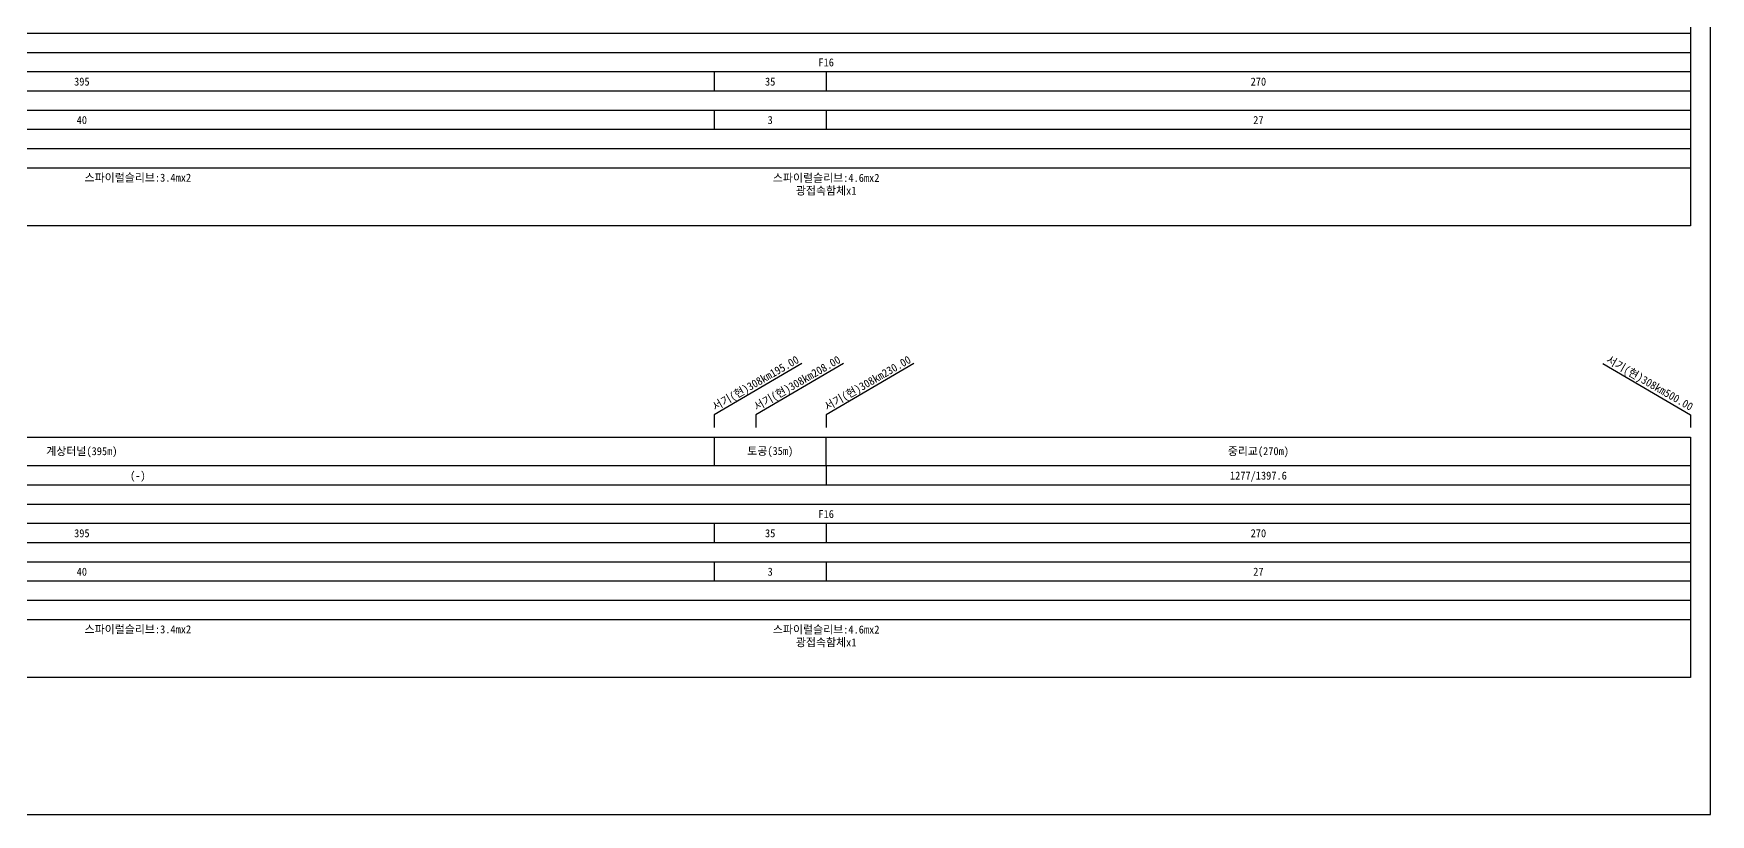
# Model space of a CAD drawing. Header units: millimetres. Extents: x 11366 to 12162, y 1103 to 1810.
# Drawn here: x 11638 to 12162, y 1103 to 1347 of the extents above; entities that cross this region are included whole.
import ezdxf
from ezdxf.enums import TextEntityAlignment as Align

# ---------------------------------------------------------------- set-up
doc = ezdxf.new("R2010")
doc.units = ezdxf.units.MM
doc.header["$LTSCALE"] = 10
doc.header["$MEASUREMENT"] = 0
for name, color, linetype in [('TT-TABL-LIN1', 4, 'Continuous'), ('TT-TABL-LIN2', 1, 'Continuous'), ('TT-TABL-TEX2', 3, 'Continuous'), ('TZ-LEAL', 1, 'Continuous'), ('TZ-LEAT', 3, 'Continuous')]:
    doc.layers.add(name, color=color, linetype=linetype)
doc.layers.add('TX-PAPR', color=2, linetype='Continuous', plot=False)
doc.styles.get("Standard").update_dxf_attribs({"font": 'GulimChe.ttf'})

# ---------------------------------------------------------------- blocks, each defined once
blk = doc.blocks.new('JD-경부고속하선표_190503')
at = {"layer": 'TT-TABL-LIN1'}
blk.add_lwpolyline([(2, 114), (785.58, 114), (785.58, 39), (2, 39)], close=True, dxfattribs=at)
at = {"layer": 'TT-TABL-LIN2'}
for points in [[(785.58, 99), (9.33, 99)], [(785.58, 93), (9.33, 93)], [(785.58, 87), (9.33, 87)], [(785.58, 81), (38.33, 81)], [(785.58, 75), (9.33, 75)], [(785.58, 69), (9.33, 69)], [(785.58, 63), (9.33, 63)], [(785.58, 57), (9.33, 57)]]:
    blk.add_lwpolyline(points, dxfattribs=at)
blk = doc.blocks.new('JD-경부고속상선표_190503')
at = {"layer": 'TT-TABL-LIN1'}
blk.add_lwpolyline([(2, 114), (785.58, 114), (785.58, 39), (2, 39)], close=True, dxfattribs=at)
at = {"layer": 'TT-TABL-LIN2'}
for points in [[(785.58, 105), (9.33, 105)], [(785.58, 99), (9.33, 99)], [(785.58, 93), (9.33, 93)], [(785.58, 87), (9.33, 87)], [(785.58, 81), (38.33, 81)], [(785.58, 75), (9.33, 75)], [(785.58, 69), (9.33, 69)], [(785.58, 63), (9.33, 63)], [(785.58, 57), (9.33, 57)]]:
    blk.add_lwpolyline(points, dxfattribs=at)

msp = doc.modelspace()

# ---------------------------------------------------------------- linework, layer by layer
at = {"layer": 'TT-TABL-LIN2'}
for p, q in [((11850.68, 1220.85), (11850.68, 1211.85)), ((11885.68, 1211.85), (11885.68, 1220.85))]:
    msp.add_line(p, q, dxfattribs=at)
at = {"layer": 'TX-PAPR'}
msp.add_lwpolyline([(11365.89, 1103.05), (12161.89, 1103.05), (12161.89, 1619.05), (11365.89, 1619.05)], close=True, dxfattribs=at)
at = {"layer": 'TZ-LEAL'}
for points in [[(11850.68, 1334.87), (11850.68, 1328.87)], [(11885.68, 1334.87), (11885.68, 1328.87)], [(11850.68, 1322.87), (11850.68, 1316.87)], [(11885.68, 1322.87), (11885.68, 1316.87)], [(11878.07, 1243.87), (11850.68, 1227.85), (11850.68, 1223.85)], [(11891.07, 1243.87), (11863.68, 1227.85), (11863.68, 1223.85)], [(11913.07, 1243.87), (11885.68, 1227.85), (11885.68, 1223.85)], [(12128.3, 1243.87), (12155.68, 1227.85), (12155.68, 1223.85)], [(11885.68, 1211.85), (11885.68, 1205.85)], [(11850.68, 1193.85), (11850.68, 1187.85)], [(11885.68, 1193.85), (11885.68, 1187.85)], [(11850.68, 1181.85), (11850.68, 1175.85)], [(11885.68, 1181.85), (11885.68, 1175.85)]]:
    msp.add_lwpolyline(points, dxfattribs=at)

# ---------------------------------------------------------------- block references
at = {"layer": 'TT-TABL-LIN2'}
for name, p in [('JD-경부고속하선표_190503', (11370.11, 1247.87)), ('JD-경부고속상선표_190503', (11370.11, 1106.85))]:
    msp.add_blockref(name, p, dxfattribs=at)

# ---------------------------------------------------------------- texts
at = {"layer": 'TT-TABL-TEX2'}
for s, p in [('F16', (11885.68, 1337.87)), ('395', (11653.18, 1331.87)), ('35', (11868.18, 1331.87)), ('270', (12020.68, 1331.87)), ('40', (11653.18, 1319.87)), ('3', (11868.18, 1319.87)), ('27', (12020.68, 1319.87)), ('스파이럴슬리브:3.4mx2', (11670.68, 1301.87)), ('(-)', (11670.68, 1208.85)), ('1277/1397.6', (12020.68, 1208.85)), ('F16', (11885.68, 1196.85)), ('395', (11653.18, 1190.85)), ('35', (11868.18, 1190.85)), ('270', (12020.68, 1190.85)), ('40', (11653.18, 1178.85)), ('3', (11868.18, 1178.85)), ('27', (12020.68, 1178.85)), ('스파이럴슬리브:3.4mx2', (11670.68, 1160.85))]:
    msp.add_text(s, height=2.5, dxfattribs=at).set_placement(p, align=Align.MIDDLE_CENTER)
for s, p in [('스파이럴슬리브:4.6mx2', (11885.68, 1301.87)), ('광접속함체x1', (11885.68, 1297.87)), ('계상터널(395m)', (11653.18, 1216.35)), ('토공(35m)', (11868.2, 1216.35)), ('중리교(270m)', (12020.68, 1216.35)), ('스파이럴슬리브:4.6mx2', (11885.68, 1160.85)), ('광접속함체x1', (11885.68, 1156.85))]:
    msp.add_text(s, height=2.5, dxfattribs=at).set_placement(p, align=Align.MIDDLE)
at = {"layer": 'TZ-LEAT'}
for s, rotation, p in [('서기(현)308㎞195.00', 30, (11864.18, 1236.64)), ('서기(현)308㎞208.00', 30, (11877.18, 1236.64)), ('서기(현)308㎞230.00', 30, (11899.18, 1236.64)), ('서기(현)308㎞500.00', 330, (12142.29, 1236.67))]:
    msp.add_text(s, height=2.5, rotation=rotation, dxfattribs=at).set_placement(p, align=Align.CENTER)

doc.saveas('drawing.dxf')
